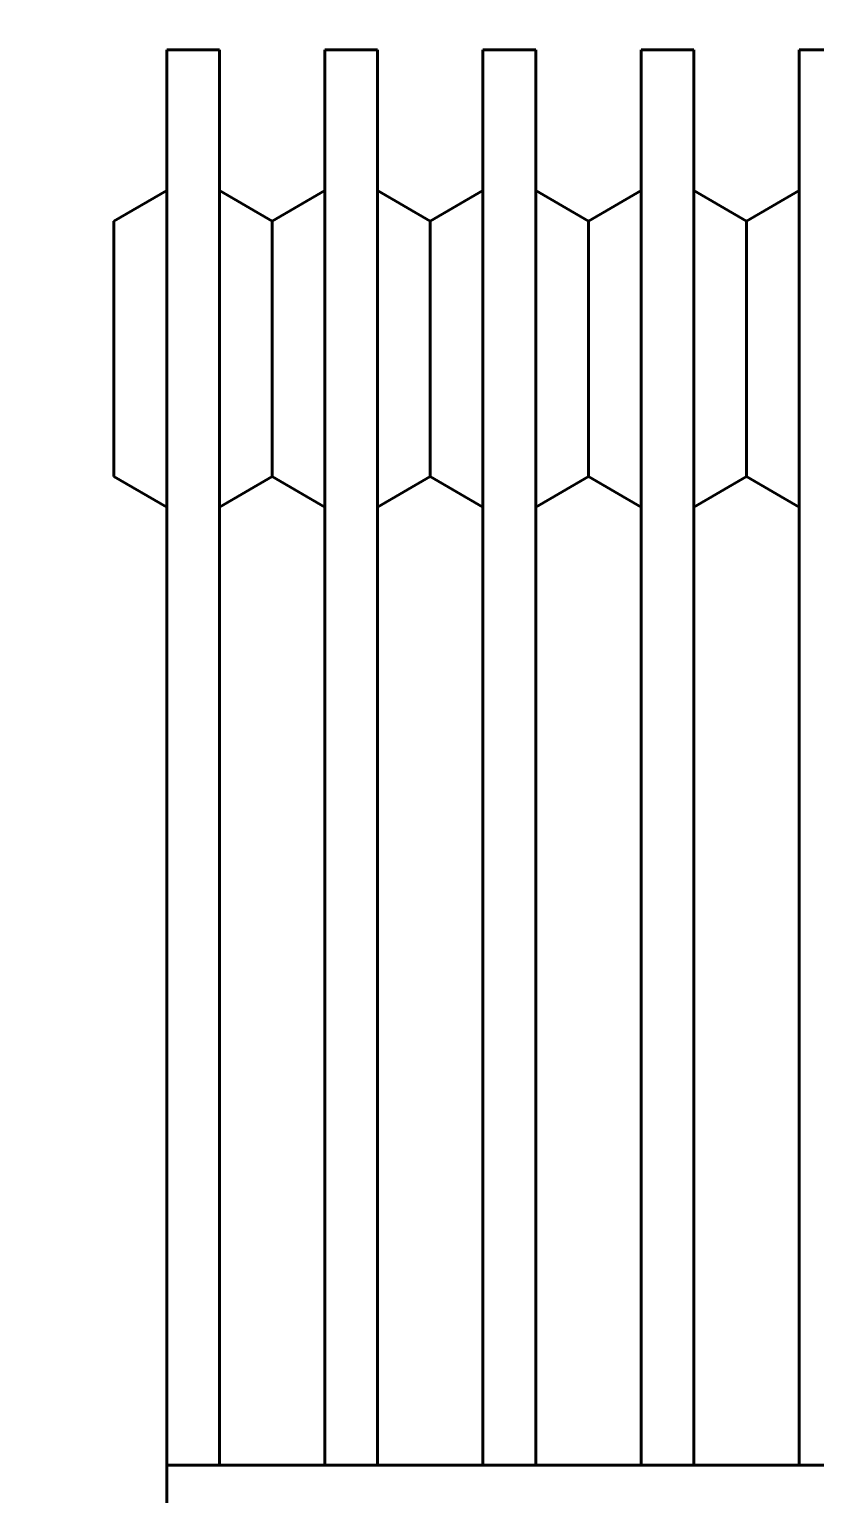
# Model space of a CAD drawing. Header units: millimetres. Extents: x 0 to 5945, y 0 to 4205.
# Drawn here: x 1138.8 to 1362.3, y 1103.8 to 1520.3 of the extents above; entities that cross this region are included whole.
import ezdxf

# ---------------------------------------------------------------- set-up
doc = ezdxf.new("R2010")
doc.units = ezdxf.units.MM
doc.header["$LTSCALE"] = 5
doc.layers.add('가시적인 것(ISO)', color=3, linetype='Continuous', lineweight=40)
doc.layers.add('치수(ISO)', color=2, linetype='Continuous', lineweight=25)
doc.styles.add('치수 텍스트_PSTEK_POSCO', font='isocp.shx')
doc.dimstyles.new('치수_PSTEK_POSCO', dxfattribs={"dimscale": 5, "dimtxt": 5, "dimasz": 2.5, "dimexe": 2, "dimexo": 2.5, "dimgap": 1, "dimtad": 1, "dimrnd": 1e-08, "dimdsep": 46, "dimtxsty": '치수 텍스트_PSTEK_POSCO', "dimcen": 0.09, "dimdle": 10, "dimclrd": 7, "dimclre": 7, "dimclrt": 2, "dimadec": 1, "dimazin": 2, "dimtfac": 1, "dimtmove": 0, "dimatfit": 3, "dimfxl": 0, "dimtolj": 1, "dimlwd": -1, "dimlwe": -1, "dimarcsym": 0})

# ---------------------------------------------------------------- blocks, each defined once
blk = doc.blocks.new('*D23')
at = {"layer": 'Defpoints', "color": 0}
for p in [(1464.08, 1692.59), (1014.08, 574.39), (1511.38, 574.39)]:
    blk.add_point(p, dxfattribs=at)
at = {"layer": '치수(ISO)', "color": 7}
for p, q in [((1451.58, 1692.59), (1004.08, 1692.59)), ((1014.08, 1680.09), (1014.08, 586.89)), ((1498.88, 574.39), (1004.08, 574.39))]:
    blk.add_line(p, q, dxfattribs=at)
for points in [[(1011.99, 1680.09), (1016.16, 1680.09), (1014.08, 1692.59)], [(1011.99, 586.89), (1016.16, 586.89), (1014.08, 574.39)]]:
    blk.add_solid(points, dxfattribs=at)
at = {"layer": '치수(ISO)', "color": 2, "insert": (996.57, 1096.49), "char_height": 25, "attachment_point": 4, "rotation": 90, "style": '치수 텍스트_PSTEK_POSCO'}
blk.add_mtext('\\A1;1118.2', dxfattribs=at)

msp = doc.modelspace()

# ---------------------------------------------------------------- linework, layer by layer
at = {"layer": '가시적인 것(ISO)'}
for p, q in [((1177.876, 1514.394), (1177.876, 1508.364)), ((1177.876, 1514.394), (1192.876, 1514.394)), ((1192.876, 1508.364), (1192.876, 1514.394)), ((1222.876, 1514.394), (1222.876, 1508.364)), ((1222.876, 1514.394), (1237.876, 1514.394)), ((1237.876, 1508.364), (1237.876, 1514.394)), ((1267.876, 1514.394), (1267.876, 1508.364)), ((1267.876, 1514.394), (1282.876, 1514.394)), ((1282.876, 1508.364), (1282.876, 1514.394)), ((1312.876, 1514.394), (1312.876, 1508.364)), ((1312.876, 1514.394), (1327.876, 1514.394)), ((1327.876, 1508.364), (1327.876, 1514.394)), ((1357.876, 1514.394), (1357.876, 1508.364)), ((1357.876, 1514.394), (1372.876, 1514.394)), ((1177.876, 1472.204), (1177.876, 1508.364)), ((1192.876, 1508.364), (1192.876, 1472.204)), ((1222.876, 1472.204), (1222.876, 1508.364)), ((1237.876, 1508.364), (1237.876, 1472.204)), ((1267.876, 1472.204), (1267.876, 1508.364)), ((1282.876, 1508.364), (1282.876, 1472.204)), ((1312.876, 1472.204), (1312.876, 1508.364)), ((1327.876, 1508.364), (1327.876, 1472.204)), ((1357.876, 1472.204), (1357.876, 1508.364)), ((1162.876, 1465.734), (1177.876, 1474.394)), ((1177.876, 1472.204), (1177.876, 1448.711)), ((1207.876, 1465.734), (1192.876, 1474.394)), ((1192.876, 1448.711), (1192.876, 1472.204)), ((1207.876, 1465.734), (1222.876, 1474.394)), ((1222.876, 1472.204), (1222.876, 1448.711)), ((1252.876, 1465.734), (1237.876, 1474.394)), ((1237.876, 1448.711), (1237.876, 1472.204)), ((1252.876, 1465.734), (1267.876, 1474.394)), ((1267.876, 1472.204), (1267.876, 1448.711)), ((1297.876, 1465.734), (1282.876, 1474.394)), ((1282.876, 1448.711), (1282.876, 1472.204)), ((1297.876, 1465.734), (1312.876, 1474.394)), ((1312.876, 1472.204), (1312.876, 1448.711)), ((1342.876, 1465.734), (1327.876, 1474.394)), ((1327.876, 1448.711), (1327.876, 1472.204)), ((1342.876, 1465.734), (1357.876, 1474.394)), ((1357.876, 1472.204), (1357.876, 1448.711)), ((1162.876, 1465.734), (1162.876, 1393.055)), ((1207.876, 1465.734), (1207.876, 1393.055)), ((1252.876, 1465.734), (1252.876, 1393.055)), ((1297.876, 1465.734), (1297.876, 1393.055)), ((1342.876, 1465.734), (1342.876, 1393.055)), ((1177.876, 1111.894), (1177.876, 1448.711)), ((1192.876, 1448.711), (1192.876, 1111.894)), ((1222.876, 1111.894), (1222.876, 1448.711)), ((1237.876, 1448.711), (1237.876, 1111.894)), ((1267.876, 1111.894), (1267.876, 1448.711)), ((1282.876, 1448.711), (1282.876, 1111.894)), ((1312.876, 1111.894), (1312.876, 1448.711)), ((1327.876, 1448.711), (1327.876, 1111.894)), ((1357.876, 1111.894), (1357.876, 1448.711)), ((1162.876, 1393.055), (1177.876, 1384.394)), ((1207.876, 1393.055), (1192.876, 1384.394)), ((1207.876, 1393.055), (1222.876, 1384.394)), ((1252.876, 1393.055), (1237.876, 1384.394)), ((1252.876, 1393.055), (1267.876, 1384.394)), ((1297.876, 1393.055), (1282.876, 1384.394)), ((1297.876, 1393.055), (1312.876, 1384.394)), ((1342.876, 1393.055), (1327.876, 1384.394)), ((1342.876, 1393.055), (1357.876, 1384.394)), ((1177.876, 1111.894), (1417.876, 1111.894)), ((1177.876, 1096.894), (1177.876, 1111.894))]:
    msp.add_line(p, q, dxfattribs=at)

# ---------------------------------------------------------------- dimensions: what is measured, and where the dimension line sits
at = {"layer": '치수(ISO)', "color": 7}
dim = msp.add_linear_dim(base=(1014.076, 574.394), p1=(1464.076, 1692.594), p2=(1511.376, 574.394), angle=90, dimstyle='치수_PSTEK_POSCO', override={"dimdec": 2, "dimtp": 0, "dimtm": 0, "dimtdec": 2, "dimtofl": 0, "dimatfit": 1}, dxfattribs=at)
dim.commit()
dim.dimension.update_dxf_attribs({"geometry": '*D23', "text_midpoint": (1014.076, 1133.494), "dimtype": 160})

doc.saveas('drawing.dxf')
